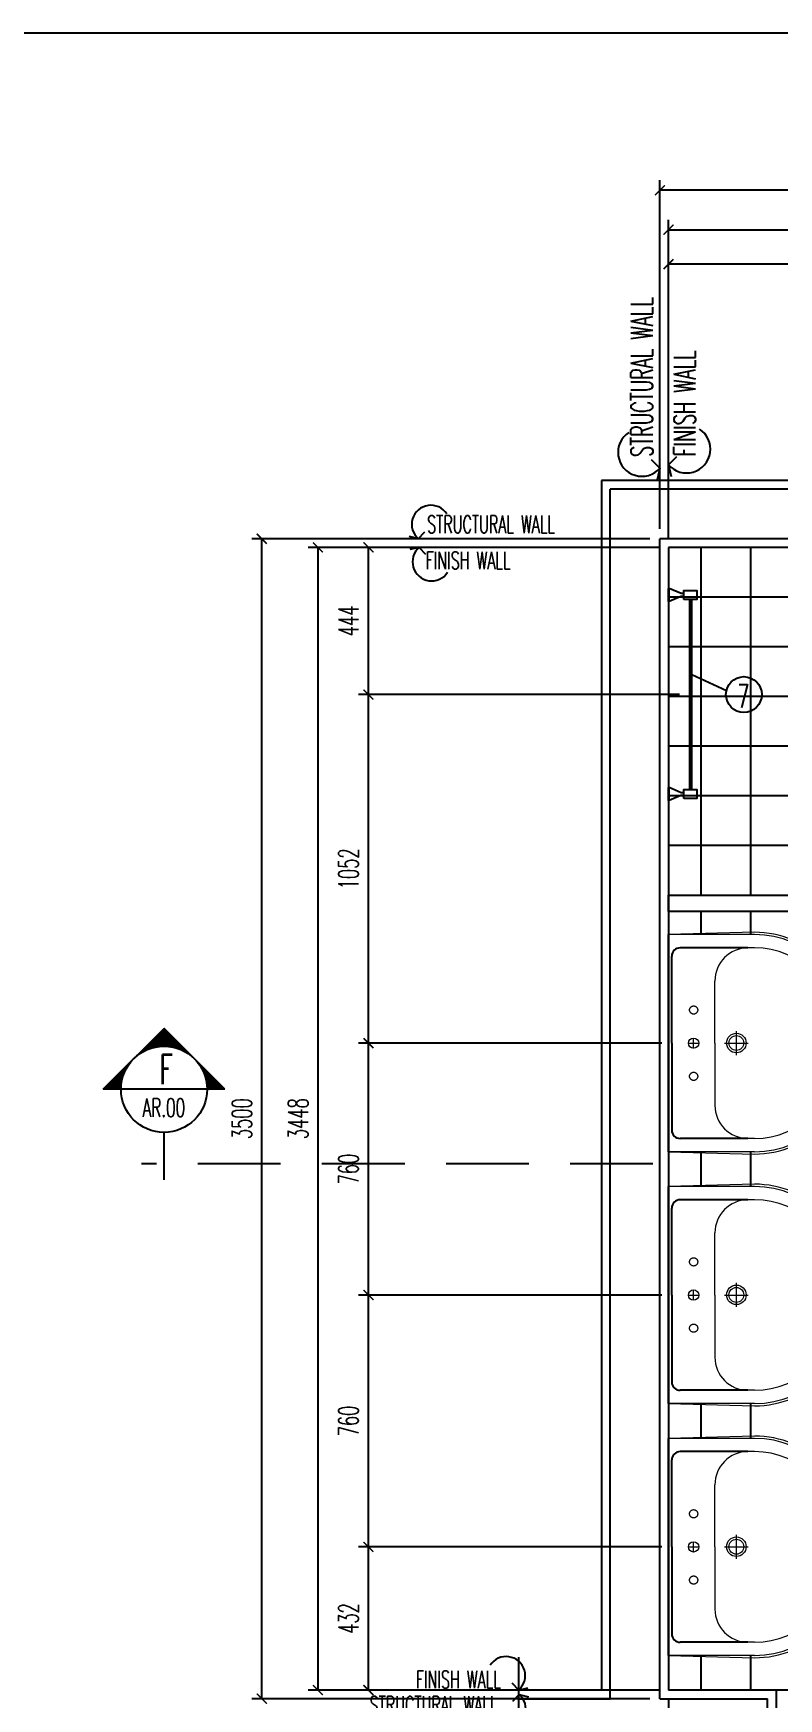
# Model space of a CAD drawing. Extents: x 417609.6 to 417638.5, y 43441 to 43460.9.
# Drawn here: x 417622.47 to 417624.72, y 43455.88 to 43460.9 of the extents above; entities that cross this region are included whole.
import ezdxf
from ezdxf.enums import TextEntityAlignment as Align

# ---------------------------------------------------------------- set-up
doc = ezdxf.new("R2010")
doc.units = 0
doc.header["$MEASUREMENT"] = 0
doc.header["$PDMODE"] = 3
doc.header["$PDSIZE"] = 0.1
doc.linetypes.add('DASHED', pattern=[0.75, 0.5, -0.25])
doc.linetypes.add('HIDDEN', pattern=[0.375, 0.25, -0.125])
doc.layers.get('0').update_dxf_attribs({"linetype": 'CONTINUOUS'})
doc.layers.get('DEFPOINTS').update_dxf_attribs({"linetype": 'CONTINUOUS'})
for name, color, linetype in [('2', 2, 'CONTINUOUS'), ('A-JEERI', 3, 'CONTINUOUS'), ('DIM', 4, 'CONTINUOUS'), ('Dimout', 4, 'CONTINUOUS'), ('ELEV-MARK', 6, 'CONTINUOUS'), ('FIX', 3, 'CONTINUOUS'), ('Hatch', 11, 'CONTINUOUS'), ('PART', 9, 'CONTINUOUS'), ('Plaster', 7, 'CONTINUOUS'), ('Tile', 5, 'CONTINUOUS'), ('TITLE', 6, 'CONTINUOUS'), ('TXT', 2, 'CONTINUOUS'), ('WALL', 6, 'CONTINUOUS'), ('WIN', 5, 'CONTINUOUS')]:
    doc.layers.add(name, color=color, linetype=linetype)
doc.styles.add('ROMANS', font='ROMANS.shx', dxfattribs={"width": 0.6})
doc.dimstyles.new('R50', dxfattribs={"dimscale": 0, "dimtxt": 0.06, "dimasz": 0.03, "dimexe": 0.03, "dimexo": 0.03, "dimgap": 0.03, "dimtad": 1, "dimdec": 0, "dimlfac": 1000, "dimzin": 13, "dimdsep": 46, "dimtxsty": 'ROMANS', "dimblk": 'ARCHTICK', "dimcen": 0.09, "dimclrd": 4, "dimclre": 4, "dimclrt": 2, "dimadec": 0, "dimazin": 0, "dimtfac": 1, "dimtdec": 0, "dimtofl": 0, "dimtmove": 2, "dimatfit": 3, "dimldrblk": 'CLOSEDBLANK', "dimfxl": 0, "dimtolj": 1, "dimtzin": 0, "dimarcsym": 0})

# ---------------------------------------------------------------- blocks, each defined once
blk = doc.blocks.new('LAV-003')
at = {"layer": 'FIX', "linetype": 'ByBlock'}
blk.add_line((-327.5, -25), (327.5, -25), dxfattribs=at)
at = {"layer": 'FIX', "linetype": 'Continuous', "lineweight": 20}
for p, q in [((-327.5, -285), (-327.5, -25)), ((327.5, -285), (327.5, -25)), ((0, -165), (-187.5, -165)), ((0, -165), (187.5, -165)), ((-287.5, -285), (-287.5, -265)), ((287.5, -285), (287.5, -265)), ((0, -535), (-37.5, -535)), ((0, -535), (37.5, -535)), ((0, -575), (-37.5, -575)), ((0, -575), (37.5, -575))]:
    blk.add_line(p, q, dxfattribs=at)
at = {"layer": 'FIX', "linetype": 'ByBlock', "ltscale": 0.3}
for p, q in [((0, -35), (-262.5, -35)), ((0, -35), (262.5, -35)), ((-287.5, -265), (-287.5, -60)), ((287.5, -265), (287.5, -60))]:
    blk.add_line(p, q, dxfattribs=at)
at = {"layer": 'FIX', "lineweight": 20}
for p, q in [((0, -85.4), (0, -116.5)), ((-15.6, -100.9), (15.5, -100.9))]:
    blk.add_line(p, q, dxfattribs=at)
at = {"layer": 'FIX', "linetype": 'DASHED', "lineweight": 20, "ltscale": 0.04}
for p, q in [((0, -193.9), (0, -266.1)), ((-35.7, -230.5), (36.6, -230.5))]:
    blk.add_line(p, q, dxfattribs=at)
at = {"layer": 'FIX', "linetype": 'Continuous', "lineweight": 20}
blk.add_lwpolyline([(294.8, -25), (0, -25), (-327.5, -25), (-334.5, -285, 0.414214), (-37.5, -582), (0, -582), (37.5, -582, 0.414214), (334.5, -285), (327.5, -25), (0, -25)], format="xyb", dxfattribs=at)
at = {"layer": 'FIX', "linetype": 'HIDDEN', "lineweight": 20, "ltscale": 0.05}
for centre in [(-100, -100.9), (100, -100.9)]:
    blk.add_circle(centre, 12.4, dxfattribs=at)
at = {"layer": 'FIX', "lineweight": 20}
for centre, radius in [((0, -100.9), 15.5), ((0.5, -230), 29.5), ((0.5, -230), 22.5)]:
    blk.add_circle(centre, radius, dxfattribs=at)
at = {"layer": 'FIX', "linetype": 'ByBlock', "ltscale": 0.3}
for centre, start, end in [((-262.5, -60), 90, 180), ((262.5, -60), 0, 90)]:
    blk.add_arc(centre, 25, start, end, dxfattribs=at)
at = {"layer": 'FIX', "linetype": 'Continuous', "lineweight": 20}
for centre, radius, start, end in [((-187.5, -265), 100, 90, 180), ((187.5, -265), 100, 0, 90), ((-37.5, -285), 290, 180, 270), ((-37.5, -285), 250, 180, 270), ((37.5, -285), 290, 270, 0), ((37.5, -285), 250, 270, 0)]:
    blk.add_arc(centre, radius, start, end, dxfattribs=at)
blk = doc.blocks.new('A$C31925312')
at = {"layer": 'FIX'}
for p, q in [((0.0224, 0.6066), (0.0159, 0.6066)), ((0.0395, 0.625), (0.0486, 0.625)), ((0.0395, 0.6163), (0.0476, 0.6163)), ((0.0476, 0.6163), (0.0838, 0.6007)), ((0.0486, 0.625), (0.0838, 0.6402)), ((0.0838, 0.6402), (0.0859, 0.6402)), ((0.0838, 0.6402), (0.0838, 0.6007)), ((0.0845, 0.6402), (0.0845, 0.6007)), ((0.085, 0.6402), (0.085, 0.6007)), ((0.0856, 0.6402), (0.0856, 0.6007)), ((0.0838, 0.6007), (0.0859, 0.6007)), ((0.0395, 0.0242), (0.0486, 0.0242)), ((0.0395, 0.0156), (0.0476, 0.0156)), ((0.0476, 0.0156), (0.0838, 0)), ((0.0486, 0.0242), (0.0838, 0.0394)), ((0.0838, 0.0394), (0.0838, 0)), ((0.0838, 0.0394), (0.0859, 0.0394)), ((0.0845, 0.0394), (0.0845, 0)), ((0.085, 0.0394), (0.085, 0)), ((0.0856, 0.0394), (0.0856, 0)), ((0.0838, 0), (0.0859, 0))]:
    blk.add_line(p, q, dxfattribs=at)
for points in [[(0.0395, 0.6333), (0.0395, 0.6065), (0, 0.6065), (0, 0.6333)], [(0.0395, 0.0333), (0.0395, 0.0065), (0, 0.0065), (0, 0.0333)]]:
    blk.add_lwpolyline(points, close=True, dxfattribs=at)
blk.add_lwpolyline([(0.0159, 0.6066), (0.0159, 0.0333), (0.0224, 0.0333), (0.0224, 0.6066)], dxfattribs=at)
blk = doc.blocks.new('_ARCHTICK')
at = {"color": 0, "linetype": 'ByBlock', "const_width": 0.15}
blk.add_lwpolyline([(-0.5, -0.5), (0.5, 0.5)], dxfattribs=at)
blk = doc.blocks.new('*D80')
at = {"layer": 'DEFPOINTS', "color": 0}
for p in [(417624.3896, 43455.9024), (417624.6886, 43455.8764), (417624.3896, 43454.7616)]:
    blk.add_point(p, dxfattribs=at)
at = {"layer": 'Hatch', "color": 4, "lineweight": -2}
for p, q in [((417624.3896, 43455.8724), (417624.3896, 43454.7316)), ((417624.6886, 43455.8464), (417624.6886, 43454.7316)), ((417624.6886, 43454.7616), (417624.3896, 43454.7616))]:
    blk.add_line(p, q, dxfattribs=at)
at = {"layer": 'Hatch', "color": 4, "lineweight": -2, "xscale": 0.03, "yscale": 0.03, "zscale": 0.03, "rotation": 180}
blk.add_blockref('_ARCHTICK', (417624.3896, 43454.7616), dxfattribs=at)
at = {"layer": 'Hatch', "color": 4, "lineweight": -2, "xscale": 0.03, "yscale": 0.03, "zscale": 0.03}
blk.add_blockref('_ARCHTICK', (417624.6886, 43454.7616), dxfattribs=at)
at = {"layer": 'Hatch', "color": 2, "insert": (417624.5391, 43454.8216), "char_height": 0.06, "attachment_point": 5, "style": 'ROMANS'}
blk.add_mtext('\\A1;299', dxfattribs=at)
blk = doc.blocks.new('_ClosedBlank')
at = {"color": 0, "linetype": 'ByBlock', "lineweight": -2}
for p, q in [((-1, 0.17), (0, 0)), ((-1, 0.17), (-1, -0.17)), ((0, 0), (-1, -0.17))]:
    blk.add_line(p, q, dxfattribs=at)
blk = doc.blocks.new('*D81')
at = {"layer": 'DEFPOINTS', "color": 0}
for p in [(417624.3896, 43455.9024), (417627.1876, 43455.9024), (417627.1876, 43454.634)]:
    blk.add_point(p, dxfattribs=at)
at = {"layer": 'Hatch', "color": 4, "lineweight": -2}
for p, q in [((417624.3896, 43455.8724), (417624.3896, 43454.604)), ((417627.1876, 43455.8724), (417627.1876, 43454.604)), ((417624.3896, 43454.634), (417627.1876, 43454.634))]:
    blk.add_line(p, q, dxfattribs=at)
at = {"layer": 'Hatch', "color": 4, "lineweight": -2, "xscale": 0.03, "yscale": 0.03, "zscale": 0.03, "rotation": 180}
blk.add_blockref('_ARCHTICK', (417624.3896, 43454.634), dxfattribs=at)
at = {"layer": 'Hatch', "color": 4, "lineweight": -2, "xscale": 0.03, "yscale": 0.03, "zscale": 0.03}
blk.add_blockref('_ARCHTICK', (417627.1876, 43454.634), dxfattribs=at)
at = {"layer": 'Hatch', "color": 2, "insert": (417625.7886, 43454.694), "char_height": 0.06, "attachment_point": 5, "style": 'ROMANS'}
blk.add_mtext('\\A1;2798', dxfattribs=at)
blk = doc.blocks.new('*D82')
at = {"layer": 'DEFPOINTS', "color": 0}
for p in [(417627.2176, 43455.9024), (417624.3636, 43455.8764), (417624.3636, 43454.5158)]:
    blk.add_point(p, dxfattribs=at)
at = {"layer": 'Hatch', "color": 4, "lineweight": -2}
for p, q in [((417624.3636, 43455.8464), (417624.3636, 43454.4858)), ((417627.2176, 43455.8724), (417627.2176, 43454.4858)), ((417627.2176, 43454.5158), (417624.3636, 43454.5158))]:
    blk.add_line(p, q, dxfattribs=at)
at = {"layer": 'Hatch', "color": 4, "lineweight": -2, "xscale": 0.03, "yscale": 0.03, "zscale": 0.03, "rotation": 180}
blk.add_blockref('_ARCHTICK', (417624.3636, 43454.5158), dxfattribs=at)
at = {"layer": 'Hatch', "color": 4, "lineweight": -2, "xscale": 0.03, "yscale": 0.03, "zscale": 0.03}
blk.add_blockref('_ARCHTICK', (417627.2176, 43454.5158), dxfattribs=at)
at = {"layer": 'Hatch', "color": 2, "insert": (417625.7906, 43454.5758), "char_height": 0.06, "attachment_point": 5, "style": 'ROMANS'}
blk.add_mtext('\\A1;2854', dxfattribs=at)
blk = doc.blocks.new('*D83')
at = {"layer": 'DEFPOINTS', "color": 0}
for p in [(417623.4834, 43456.3344), (417624.3996, 43456.3344), (417624.3935, 43455.9024)]:
    blk.add_point(p, dxfattribs=at)
at = {"layer": 'Hatch', "color": 4, "lineweight": -2}
for p, q in [((417624.3696, 43456.3344), (417623.4534, 43456.3344)), ((417623.4834, 43455.9024), (417623.4834, 43456.3344)), ((417624.3635, 43455.9024), (417623.4534, 43455.9024))]:
    blk.add_line(p, q, dxfattribs=at)
at = {"layer": 'Hatch', "color": 4, "lineweight": -2, "xscale": 0.03, "yscale": 0.03, "zscale": 0.03}
for p, rotation in [((417623.4834, 43456.3344), 90), ((417623.4834, 43455.9024), 270)]:
    blk.add_blockref('_ARCHTICK', p, dxfattribs=dict(at, rotation=rotation))
at = {"layer": 'Hatch', "color": 2, "insert": (417623.4234, 43456.1184), "char_height": 0.06, "attachment_point": 5, "rotation": 90, "style": 'ROMANS'}
blk.add_mtext('\\A1;432', dxfattribs=at)
blk = doc.blocks.new('*D84')
at = {"layer": 'DEFPOINTS', "color": 0}
for p in [(417623.4834, 43457.0944), (417624.3996, 43457.0944), (417624.3996, 43456.3344)]:
    blk.add_point(p, dxfattribs=at)
at = {"layer": 'Hatch', "color": 4, "lineweight": -2}
for p, q in [((417624.3696, 43457.0944), (417623.4534, 43457.0944)), ((417623.4834, 43456.3344), (417623.4834, 43457.0944)), ((417624.3696, 43456.3344), (417623.4534, 43456.3344))]:
    blk.add_line(p, q, dxfattribs=at)
at = {"layer": 'Hatch', "color": 4, "lineweight": -2, "xscale": 0.03, "yscale": 0.03, "zscale": 0.03}
for p, rotation in [((417623.4834, 43457.0944), 90), ((417623.4834, 43456.3344), 270)]:
    blk.add_blockref('_ARCHTICK', p, dxfattribs=dict(at, rotation=rotation))
at = {"layer": 'Hatch', "color": 2, "insert": (417623.4234, 43456.7144), "char_height": 0.06, "attachment_point": 5, "rotation": 90, "style": 'ROMANS'}
blk.add_mtext('\\A1;760', dxfattribs=at)
blk = doc.blocks.new('*D85')
at = {"layer": 'DEFPOINTS', "color": 0}
for p in [(417623.4834, 43457.8544), (417624.3996, 43457.8544), (417624.3996, 43457.0944)]:
    blk.add_point(p, dxfattribs=at)
at = {"layer": 'Hatch', "color": 4, "lineweight": -2}
for p, q in [((417624.3696, 43457.8544), (417623.4534, 43457.8544)), ((417623.4834, 43457.0944), (417623.4834, 43457.8544)), ((417624.3696, 43457.0944), (417623.4534, 43457.0944))]:
    blk.add_line(p, q, dxfattribs=at)
at = {"layer": 'Hatch', "color": 4, "lineweight": -2, "xscale": 0.03, "yscale": 0.03, "zscale": 0.03}
for p, rotation in [((417623.4834, 43457.8544), 90), ((417623.4834, 43457.0944), 270)]:
    blk.add_blockref('_ARCHTICK', p, dxfattribs=dict(at, rotation=rotation))
at = {"layer": 'Hatch', "color": 2, "insert": (417623.4234, 43457.4744), "char_height": 0.06, "attachment_point": 5, "rotation": 90, "style": 'ROMANS'}
blk.add_mtext('\\A1;760', dxfattribs=at)
blk = doc.blocks.new('*D86')
at = {"layer": 'DEFPOINTS', "color": 0}
for p in [(417623.4834, 43458.9064), (417624.4531, 43458.9064), (417624.3996, 43457.8544)]:
    blk.add_point(p, dxfattribs=at)
at = {"layer": 'Hatch', "color": 4, "lineweight": -2}
for p, q in [((417624.4231, 43458.9064), (417623.4534, 43458.9064)), ((417623.4834, 43457.8544), (417623.4834, 43458.9064)), ((417624.3696, 43457.8544), (417623.4534, 43457.8544))]:
    blk.add_line(p, q, dxfattribs=at)
at = {"layer": 'Hatch', "color": 4, "lineweight": -2, "xscale": 0.03, "yscale": 0.03, "zscale": 0.03}
for p, rotation in [((417623.4834, 43458.9064), 90), ((417623.4834, 43457.8544), 270)]:
    blk.add_blockref('_ARCHTICK', p, dxfattribs=dict(at, rotation=rotation))
at = {"layer": 'Hatch', "color": 2, "insert": (417623.4234, 43458.3804), "char_height": 0.06, "attachment_point": 5, "rotation": 90, "style": 'ROMANS'}
blk.add_mtext('\\A1;1052', dxfattribs=at)
blk = doc.blocks.new('*D87')
at = {"layer": 'DEFPOINTS', "color": 0}
for p in [(417623.4834, 43459.3504), (417624.3896, 43459.3504), (417624.4531, 43458.9064)]:
    blk.add_point(p, dxfattribs=at)
at = {"layer": 'Hatch', "color": 4, "lineweight": -2}
for p, q in [((417624.3596, 43459.3504), (417623.4534, 43459.3504)), ((417623.4834, 43458.9064), (417623.4834, 43459.3504)), ((417624.4231, 43458.9064), (417623.4534, 43458.9064))]:
    blk.add_line(p, q, dxfattribs=at)
at = {"layer": 'Hatch', "color": 4, "lineweight": -2, "xscale": 0.03, "yscale": 0.03, "zscale": 0.03}
for p, rotation in [((417623.4834, 43459.3504), 90), ((417623.4834, 43458.9064), 270)]:
    blk.add_blockref('_ARCHTICK', p, dxfattribs=dict(at, rotation=rotation))
at = {"layer": 'Hatch', "color": 2, "insert": (417623.4234, 43459.1284), "char_height": 0.06, "attachment_point": 5, "rotation": 90, "style": 'ROMANS'}
blk.add_mtext('\\A1;444', dxfattribs=at)
blk = doc.blocks.new('*D88')
at = {"layer": 'DEFPOINTS', "color": 0}
for p in [(417624.3896, 43459.3504), (417623.3308, 43455.9024), (417624.3896, 43455.9024)]:
    blk.add_point(p, dxfattribs=at)
at = {"layer": 'Hatch', "color": 4, "lineweight": -2}
for p, q in [((417624.3596, 43459.3504), (417623.3008, 43459.3504)), ((417623.3308, 43459.3504), (417623.3308, 43455.9024)), ((417624.3596, 43455.9024), (417623.3008, 43455.9024))]:
    blk.add_line(p, q, dxfattribs=at)
at = {"layer": 'Hatch', "color": 4, "lineweight": -2, "xscale": 0.03, "yscale": 0.03, "zscale": 0.03}
for p, rotation in [((417623.3308, 43459.3504), 90), ((417623.3308, 43455.9024), 270)]:
    blk.add_blockref('_ARCHTICK', p, dxfattribs=dict(at, rotation=rotation))
at = {"layer": 'Hatch', "color": 2, "insert": (417623.2708, 43457.6264), "char_height": 0.06, "attachment_point": 5, "rotation": 90, "style": 'ROMANS'}
blk.add_mtext('\\A1;3448', dxfattribs=at)
blk = doc.blocks.new('*D89')
at = {"layer": 'DEFPOINTS', "color": 0}
for p in [(417623.1613, 43459.3764), (417624.3636, 43459.3764), (417624.3636, 43455.8764)]:
    blk.add_point(p, dxfattribs=at)
at = {"layer": 'Hatch', "color": 4, "lineweight": -2}
for p, q in [((417624.3336, 43459.3764), (417623.1313, 43459.3764)), ((417623.1613, 43455.8764), (417623.1613, 43459.3764)), ((417624.3336, 43455.8764), (417623.1313, 43455.8764))]:
    blk.add_line(p, q, dxfattribs=at)
at = {"layer": 'Hatch', "color": 4, "lineweight": -2, "xscale": 0.03, "yscale": 0.03, "zscale": 0.03}
for p, rotation in [((417623.1613, 43459.3764), 90), ((417623.1613, 43455.8764), 270)]:
    blk.add_blockref('_ARCHTICK', p, dxfattribs=dict(at, rotation=rotation))
at = {"layer": 'Hatch', "color": 2, "insert": (417623.1013, 43457.6264), "char_height": 0.06, "attachment_point": 5, "rotation": 90, "style": 'ROMANS'}
blk.add_mtext('\\A1;3500', dxfattribs=at)
blk = doc.blocks.new('*D92')
at = {"layer": 'DEFPOINTS', "color": 0}
for p in [(417624.3896, 43460.205), (417626.1636, 43459.5264), (417624.3896, 43459.3504)]:
    blk.add_point(p, dxfattribs=at)
at = {"layer": 'Hatch', "color": 4, "lineweight": -2}
for p, q in [((417624.3896, 43459.3804), (417624.3896, 43460.235)), ((417626.1636, 43459.5564), (417626.1636, 43460.235)), ((417626.1636, 43460.205), (417624.3896, 43460.205))]:
    blk.add_line(p, q, dxfattribs=at)
at = {"layer": 'Hatch', "color": 4, "lineweight": -2, "xscale": 0.03, "yscale": 0.03, "zscale": 0.03, "rotation": 180}
blk.add_blockref('_ARCHTICK', (417624.3896, 43460.205), dxfattribs=at)
at = {"layer": 'Hatch', "color": 4, "lineweight": -2, "xscale": 0.03, "yscale": 0.03, "zscale": 0.03}
blk.add_blockref('_ARCHTICK', (417626.1636, 43460.205), dxfattribs=at)
at = {"layer": 'Hatch', "color": 2, "insert": (417625.2766, 43460.265), "char_height": 0.06, "attachment_point": 5, "style": 'ROMANS'}
blk.add_mtext('\\A1;1774', dxfattribs=at)
blk = doc.blocks.new('*D93')
at = {"layer": 'DEFPOINTS', "color": 0}
for p in [(417627.1876, 43460.3091), (417624.3896, 43459.3504), (417627.1876, 43459.3504)]:
    blk.add_point(p, dxfattribs=at)
at = {"layer": 'Hatch', "color": 4, "lineweight": -2}
for p, q in [((417624.3896, 43459.3804), (417624.3896, 43460.3391)), ((417624.3896, 43460.3091), (417627.1876, 43460.3091)), ((417627.1876, 43459.3804), (417627.1876, 43460.3391))]:
    blk.add_line(p, q, dxfattribs=at)
at = {"layer": 'Hatch', "color": 4, "lineweight": -2, "xscale": 0.03, "yscale": 0.03, "zscale": 0.03, "rotation": 180}
blk.add_blockref('_ARCHTICK', (417624.3896, 43460.3091), dxfattribs=at)
at = {"layer": 'Hatch', "color": 4, "lineweight": -2, "xscale": 0.03, "yscale": 0.03, "zscale": 0.03}
blk.add_blockref('_ARCHTICK', (417627.1876, 43460.3091), dxfattribs=at)
at = {"layer": 'Hatch', "color": 2, "insert": (417625.7886, 43460.3691), "char_height": 0.06, "attachment_point": 5, "style": 'ROMANS'}
blk.add_mtext('\\A1;2798', dxfattribs=at)
blk = doc.blocks.new('*D94')
at = {"layer": 'DEFPOINTS', "color": 0}
for p in [(417624.3636, 43460.4281), (417624.3636, 43459.3764), (417627.2136, 43459.3764)]:
    blk.add_point(p, dxfattribs=at)
at = {"layer": 'Hatch', "color": 4, "lineweight": -2}
for p, q in [((417624.3636, 43459.4064), (417624.3636, 43460.4581)), ((417627.2136, 43460.4281), (417624.3636, 43460.4281)), ((417627.2136, 43459.4064), (417627.2136, 43460.4581))]:
    blk.add_line(p, q, dxfattribs=at)
at = {"layer": 'Hatch', "color": 4, "lineweight": -2, "xscale": 0.03, "yscale": 0.03, "zscale": 0.03, "rotation": 180}
blk.add_blockref('_ARCHTICK', (417624.3636, 43460.4281), dxfattribs=at)
at = {"layer": 'Hatch', "color": 4, "lineweight": -2, "xscale": 0.03, "yscale": 0.03, "zscale": 0.03}
blk.add_blockref('_ARCHTICK', (417627.2136, 43460.4281), dxfattribs=at)
at = {"layer": 'Hatch', "color": 2, "insert": (417625.7886, 43460.4881), "char_height": 0.06, "attachment_point": 5, "style": 'ROMANS'}
blk.add_mtext('\\A1;2850', dxfattribs=at)
blk = doc.blocks.new('*X22')
at = {"color": 0}
for p, q in [((14608, 7877), (14819, 8088)), ((14625, 7890), (14821, 8086)), ((14637, 7899), (14823, 8084)), ((14647, 7905), (14825, 8082)), ((14656, 7910), (14826, 8081)), ((14664, 7915), (14828, 8079)), ((14671, 7919), (14830, 8077)), ((14678, 7922), (14832, 8075)), ((14685, 7925), (14833, 8073)), ((14691, 7928), (14835, 8072)), ((14697, 7930), (14837, 8070)), ((14703, 7933), (14839, 8068)), ((14709, 7935), (14841, 8066)), ((14714, 7937), (14842, 8065)), ((14719, 7938), (14844, 8063)), ((14725, 7940), (14846, 8061)), ((14730, 7941), (14848, 8059)), ((14734, 7943), (14849, 8058)), ((14739, 7944), (14851, 8056)), ((14744, 7945), (14853, 8054)), ((14749, 7946), (14855, 8052)), ((14753, 7947), (14856, 8051)), ((14757, 7948), (14858, 8049)), ((14762, 7949), (14860, 8047)), ((14766, 7950), (14862, 8045)), ((14770, 7950), (14863, 8043)), ((14774, 7951), (14865, 8042)), ((14778, 7951), (14867, 8040)), ((14782, 7952), (14869, 8038)), ((14786, 7952), (14871, 8036)), ((14790, 7953), (14872, 8035)), ((14794, 7953), (14874, 8033)), ((14798, 7953), (14876, 8031)), ((14802, 7953), (14878, 8029)), ((14805, 7954), (14879, 8028)), ((14809, 7954), (14881, 8026)), ((14813, 7954), (14883, 8024)), ((14816, 7954), (14885, 8022)), ((14820, 7954), (14886, 8020)), ((14823, 7954), (14888, 8019)), ((14827, 7954), (14890, 8017)), ((14830, 7954), (14892, 8015)), ((14834, 7953), (14894, 8013)), ((14837, 7953), (14895, 8012)), ((14840, 7953), (14897, 8010)), ((14844, 7953), (14899, 8008)), ((14847, 7953), (14901, 8006)), ((14850, 7952), (14902, 8005)), ((14853, 7952), (14904, 8003)), ((14856, 7952), (14906, 8001)), ((14860, 7951), (14908, 7999)), ((14863, 7951), (14909, 7997)), ((14866, 7950), (14911, 7996)), ((14869, 7950), (14913, 7994)), ((14872, 7949), (14915, 7992)), ((14875, 7949), (14917, 7990)), ((14878, 7948), (14918, 7989)), ((14881, 7948), (14920, 7987)), ((14884, 7947), (14922, 7985)), ((14887, 7947), (14924, 7983)), ((14890, 7946), (14925, 7982)), ((14893, 7945), (14927, 7980)), ((14895, 7945), (14929, 7978)), ((14898, 7944), (14931, 7976)), ((14901, 7943), (14932, 7974)), ((14904, 7942), (14934, 7973)), ((14907, 7942), (14936, 7971)), ((14909, 7941), (14938, 7969)), ((14912, 7940), (14939, 7967)), ((14915, 7939), (14941, 7966)), ((14917, 7938), (14943, 7964)), ((14920, 7937), (14945, 7962)), ((14923, 7937), (14947, 7960)), ((14925, 7936), (14948, 7959)), ((14928, 7935), (14950, 7957)), ((14931, 7934), (14952, 7955)), ((14933, 7933), (14954, 7953)), ((14936, 7932), (14955, 7952)), ((14938, 7931), (14957, 7950)), ((14941, 7930), (14959, 7948)), ((14943, 7929), (14961, 7946)), ((14946, 7928), (14962, 7944)), ((14948, 7927), (14964, 7943)), ((14951, 7926), (14966, 7941)), ((14953, 7925), (14968, 7939)), ((14956, 7923), (14970, 7937)), ((14958, 7922), (14971, 7936)), ((14960, 7921), (14973, 7934)), ((14963, 7920), (14975, 7932)), ((14965, 7919), (14977, 7930)), ((14967, 7918), (14978, 7929)), ((14970, 7916), (14980, 7927)), ((14972, 7915), (14982, 7925)), ((14974, 7914), (14984, 7923)), ((14977, 7913), (14985, 7921)), ((14979, 7911), (14987, 7920)), ((14981, 7910), (14989, 7918)), ((14983, 7909), (14991, 7916)), ((14360, 7629), (14571, 7839)), ((14364, 7629), (14557, 7822)), ((14368, 7629), (14549, 7810)), ((14371, 7629), (14542, 7800)), ((14375, 7629), (14537, 7791)), ((14986, 7908), (14993, 7914)), ((14988, 7906), (14994, 7913)), ((14990, 7905), (14996, 7911)), ((14992, 7903), (14998, 7909)), ((14994, 7902), (15000, 7907)), ((14997, 7901), (15001, 7906)), ((14999, 7899), (15003, 7904)), ((15001, 7898), (15005, 7902)), ((15003, 7896), (15007, 7900)), ((15005, 7895), (15008, 7898)), ((15007, 7894), (15010, 7897)), ((15009, 7892), (15012, 7895)), ((15011, 7891), (15014, 7893)), ((15013, 7889), (15016, 7891)), ((15015, 7888), (15017, 7890)), ((15017, 7886), (15019, 7888)), ((15019, 7884), (15021, 7886)), ((15021, 7883), (15023, 7884)), ((15023, 7881), (15024, 7883)), ((15025, 7880), (15026, 7881)), ((15027, 7878), (15028, 7879)), ((15029, 7877), (15030, 7877)), ((15031, 7875), (15031, 7875)), ((15033, 7873), (15033, 7874)), ((15035, 7872), (15035, 7872)), ((15036, 7870), (15037, 7870)), ((15038, 7868), (15038, 7868)), ((15040, 7867), (15040, 7867)), ((15042, 7865), (15042, 7865)), ((15044, 7863), (15044, 7863)), ((15046, 7861), (15046, 7861)), ((15047, 7860), (15047, 7860)), ((15051, 7856), (15051, 7856)), ((15053, 7854), (15053, 7854)), ((15054, 7852), (15054, 7853)), ((15056, 7851), (15056, 7851)), ((15058, 7849), (15058, 7849)), ((15059, 7847), (15060, 7847)), ((15061, 7845), (15061, 7845)), ((15063, 7843), (15063, 7844)), ((15064, 7841), (15065, 7842)), ((15066, 7839), (15067, 7840)), ((15068, 7837), (15069, 7838)), ((15069, 7836), (15070, 7837)), ((15071, 7834), (15072, 7835)), ((15072, 7832), (15074, 7833)), ((15074, 7830), (15076, 7831)), ((15076, 7828), (15077, 7830)), ((15077, 7826), (15079, 7828)), ((15079, 7824), (15081, 7826)), ((15080, 7822), (15083, 7824)), ((15082, 7820), (15084, 7822)), ((15083, 7818), (15086, 7821)), ((15085, 7815), (15088, 7819)), ((15086, 7813), (15090, 7817)), ((15087, 7811), (15092, 7815)), ((15089, 7809), (15093, 7814)), ((15090, 7807), (15095, 7812)), ((15092, 7805), (15097, 7810)), ((15093, 7803), (15099, 7808)), ((15094, 7801), (15100, 7807)), ((15096, 7798), (15102, 7805)), ((15097, 7796), (15104, 7803)), ((15098, 7794), (15106, 7801)), ((15100, 7792), (15107, 7799)), ((15101, 7790), (15109, 7798)), ((15102, 7787), (15111, 7796)), ((15104, 7785), (15113, 7794)), ((15105, 7783), (15115, 7792)), ((15106, 7780), (15116, 7791)), ((14378, 7629), (14533, 7783)), ((14382, 7629), (14529, 7776)), ((14385, 7629), (14525, 7769)), ((14389, 7629), (14522, 7762)), ((14392, 7629), (14519, 7756)), ((14396, 7629), (14517, 7750)), ((14399, 7629), (14515, 7744)), ((14403, 7629), (14513, 7739)), ((14406, 7629), (14511, 7733)), ((14410, 7629), (14509, 7728)), ((14413, 7629), (14507, 7723)), ((14417, 7629), (14506, 7718)), ((14421, 7629), (14505, 7713)), ((14424, 7629), (14503, 7708)), ((14428, 7629), (14502, 7703)), ((14431, 7629), (14501, 7699)), ((14435, 7629), (14500, 7694)), ((14438, 7629), (14499, 7690)), ((14442, 7629), (14499, 7686)), ((14445, 7629), (14498, 7681)), ((14449, 7629), (14497, 7677)), ((14452, 7629), (14497, 7673)), ((14456, 7629), (14496, 7669)), ((14459, 7629), (14496, 7665)), ((15107, 7778), (15118, 7789)), ((15108, 7776), (15120, 7787)), ((15110, 7773), (15122, 7785)), ((15111, 7771), (15123, 7784)), ((15112, 7769), (15125, 7782)), ((15113, 7766), (15127, 7780)), ((15114, 7764), (15129, 7778)), ((15115, 7761), (15130, 7777)), ((15116, 7759), (15132, 7775)), ((15117, 7756), (15134, 7773)), ((15118, 7754), (15136, 7771)), ((15119, 7751), (15137, 7769)), ((15121, 7749), (15139, 7768)), ((15122, 7746), (15141, 7766)), ((15122, 7744), (15143, 7764)), ((15123, 7741), (15145, 7762)), ((15124, 7739), (15146, 7761)), ((15125, 7736), (15148, 7759)), ((15126, 7733), (15150, 7757)), ((15127, 7731), (15152, 7755)), ((15128, 7728), (15153, 7754)), ((15129, 7725), (15155, 7752)), ((15130, 7723), (15157, 7750)), ((15130, 7720), (15159, 7748)), ((15131, 7717), (15160, 7746)), ((15132, 7714), (15162, 7745)), ((15133, 7712), (15164, 7743)), ((15133, 7709), (15166, 7741)), ((15134, 7706), (15168, 7739)), ((15135, 7703), (15169, 7738)), ((15136, 7700), (15171, 7736)), ((15136, 7697), (15173, 7734)), ((15137, 7695), (15175, 7732)), ((15137, 7692), (15176, 7731)), ((15138, 7689), (15178, 7729)), ((15139, 7686), (15180, 7727)), ((15139, 7683), (15182, 7725)), ((15140, 7680), (15183, 7723)), ((15140, 7676), (15185, 7722)), ((15140, 7673), (15187, 7720)), ((15141, 7670), (15189, 7718)), ((15141, 7667), (15191, 7716)), ((15142, 7664), (15192, 7715)), ((15142, 7661), (15194, 7713)), ((15142, 7658), (15196, 7711)), ((15143, 7654), (15198, 7709)), ((15143, 7651), (15199, 7708)), ((15143, 7648), (15201, 7706)), ((15143, 7644), (15203, 7704)), ((15143, 7641), (15205, 7702)), ((15143, 7637), (15206, 7700)), ((15143, 7634), (15208, 7699)), ((15144, 7631), (15210, 7697)), ((15145, 7629), (15212, 7695)), ((15149, 7629), (15214, 7693)), ((15152, 7629), (15215, 7692)), ((15156, 7629), (15217, 7690)), ((15159, 7629), (15219, 7688)), ((15163, 7629), (15221, 7686)), ((15167, 7629), (15222, 7685)), ((15170, 7629), (15224, 7683)), ((15174, 7629), (15226, 7681)), ((15177, 7629), (15228, 7679)), ((15181, 7629), (15229, 7678)), ((15184, 7629), (15231, 7676)), ((15188, 7629), (15233, 7674)), ((15191, 7629), (15235, 7672)), ((15195, 7629), (15236, 7670)), ((15198, 7629), (15238, 7669)), ((15202, 7629), (15240, 7667)), ((15205, 7629), (15242, 7665)), ((14463, 7629), (14495, 7661)), ((14466, 7629), (14495, 7657)), ((14470, 7629), (14494, 7653)), ((14474, 7629), (14494, 7649)), ((14477, 7629), (14494, 7646)), ((14481, 7629), (14494, 7642)), ((14484, 7629), (14494, 7638)), ((14488, 7629), (14494, 7635)), ((14491, 7629), (14494, 7631)), ((15209, 7629), (15244, 7663)), ((15212, 7629), (15245, 7662)), ((15216, 7629), (15247, 7660)), ((15220, 7629), (15249, 7658)), ((15223, 7629), (15251, 7656)), ((15227, 7629), (15252, 7655)), ((15230, 7629), (15254, 7653)), ((15234, 7629), (15256, 7651)), ((15237, 7629), (15258, 7649)), ((15241, 7629), (15259, 7647)), ((15244, 7629), (15261, 7646)), ((15248, 7629), (15263, 7644)), ((15251, 7629), (15265, 7642)), ((15255, 7629), (15267, 7640)), ((15258, 7629), (15268, 7639)), ((15262, 7629), (15270, 7637)), ((15266, 7629), (15272, 7635)), ((15269, 7629), (15274, 7633)), ((15273, 7629), (15275, 7632)), ((15276, 7629), (15277, 7630))]:
    blk.add_line(p, q, dxfattribs=at)
blk = doc.blocks.new('STRUC.W')
at = {"layer": 'DIM'}
blk.add_arc((0.0435, 0.0496), 0.066, 33.1771, 228.7793, dxfattribs=at)
at = {"layer": 'WALL'}
for q in [(-0.0318, 0.0075), (0.0228, 0.0234)]:
    blk.add_line((0, 0), q, dxfattribs=at)
at = {"layer": 'TXT', "style": 'ROMANS', "width": 0.6}
blk.add_text('STRUCTURAL WALL', height=0.06, dxfattribs=at).set_placement((0.0308, 0.0198))
blk = doc.blocks.new('FINISH.W')
at = {"layer": 'DIM'}
blk.add_arc((0.0435, -0.0496), 0.066, 131.2207, 326.8229, dxfattribs=at)
at = {"layer": 'WALL'}
for q in [(-0.0318, -0.0075), (0.0228, -0.0234)]:
    blk.add_line((0, 0), q, dxfattribs=at)
at = {"layer": 'TXT', "style": 'ROMANS', "width": 0.6}
blk.add_text('FINISH WALL', height=0.06, dxfattribs=at).set_placement((0.0232, -0.0748))
blk = doc.blocks.new('FINISH.WALL')
at = {"layer": 'DIM'}
blk.add_arc((-0.0435, 0.0496), 0.066, 311.22072, 146.8229, dxfattribs=at)
at = {"layer": 'WALL'}
for q in [(-0.0228, 0.0234), (0.0318, 0.0075)]:
    blk.add_line((0, 0), q, dxfattribs=at)
at = {"layer": 'TXT', "style": 'ROMANS', "width": 0.6}
blk.add_text('FINISH WALL', height=0.06, dxfattribs=at).set_placement((-0.3548, 0.0066))
blk = doc.blocks.new('STTRUC.WALL')
at = {"layer": 'DIM'}
blk.add_arc((-0.0435, -0.0496), 0.066, 213.1771, 48.77928, dxfattribs=at)
at = {"layer": 'WALL'}
for q in [(-0.0228, -0.0234), (0.0318, -0.0075)]:
    blk.add_line((0, 0), q, dxfattribs=at)
at = {"layer": 'TXT', "style": 'ROMANS', "width": 0.6}
blk.add_text('STRUCTURAL WALL', height=0.06, dxfattribs=at).set_placement((-0.516, -0.066))

msp = doc.modelspace()

# ---------------------------------------------------------------- linework, layer by layer
at = {"layer": '2'}
msp.add_line((417624.5645, 43458.9179), (417624.4597, 43458.966), dxfattribs=at)
msp.add_lwpolyline([(417623.9374, 43455.3464), (417623.9374, 43455.6099), (417623.8934, 43455.6259), (417623.9894, 43455.658), (417623.9374, 43455.678), (417623.9374, 43456.0014)], dxfattribs=at)
at = {"layer": 'ELEV-MARK', "color": 6}
for p, q in [((417622.6821, 43457.7153), (417622.866, 43457.8991)), ((417623.0498, 43457.7153), (417622.866, 43457.8991)), ((417622.736, 43457.7153), (417622.6821, 43457.7153)), ((417622.996, 43457.7153), (417622.736, 43457.7153)), ((417623.0498, 43457.7153), (417622.996, 43457.7153))]:
    msp.add_line(p, q, dxfattribs=at)
at = {"layer": 'ELEV-MARK', "color": 6, "linetype": 'HIDDEN'}
for p, q in [((417622.866, 43457.4419), (417622.866, 43457.5853)), ((417624.3428, 43457.4907), (417622.7975, 43457.4907))]:
    msp.add_line(p, q, dxfattribs=at)
at = {"layer": 'ELEV-MARK', "color": 6}
msp.add_circle((417622.866, 43457.7153), 0.13, dxfattribs=at)
at = {"layer": 'FIX', "color": 2}
msp.add_circle((417624.6172, 43458.9064), 0.054, dxfattribs=at)
at = {"layer": 'PART'}
msp.add_lwpolyline([(417624.3896, 43458.3014), (417624.9136, 43458.3014), (417624.9136, 43458.2514), (417624.3896, 43458.2514)], close=True, dxfattribs=at)
at = {"layer": 'Plaster'}
for p, q in [((417626.1896, 43459.5524), (417624.1876, 43459.5524)), ((417624.1876, 43459.5524), (417624.1876, 43455.9024)), ((417624.3896, 43459.3504), (417624.3896, 43455.9024)), ((417626.1896, 43459.3504), (417624.3896, 43459.3504)), ((417623.7314, 43455.9024), (417623.569, 43455.9024)), ((417624.1876, 43455.9024), (417623.9374, 43455.9024)), ((417624.7146, 43455.9024), (417624.3896, 43455.9024)), ((417624.7146, 43455.9024), (417624.7146, 43455.5504))]:
    msp.add_line(p, q, dxfattribs=at)
at = {"layer": 'Tile'}
for p, q in [((417624.4876, 43459.3504), (417624.4876, 43458.3014)), ((417624.6376, 43459.3504), (417624.6376, 43458.3014)), ((417626.9669, 43459.2004), (417624.3896, 43459.2004)), ((417626.9669, 43459.0504), (417624.3896, 43459.0504)), ((417626.9669, 43458.9004), (417624.3896, 43458.9004)), ((417626.9669, 43458.7504), (417624.3896, 43458.7504)), ((417626.9669, 43458.6004), (417624.3896, 43458.6004)), ((417627.1876, 43458.4504), (417624.3896, 43458.4504)), ((417624.4876, 43458.2514), (417624.4876, 43458.1819)), ((417624.6376, 43458.2514), (417624.6376, 43458.1819)), ((417624.4876, 43457.5269), (417624.4876, 43457.4219)), ((417624.6376, 43457.5269), (417624.6376, 43457.4219)), ((417624.4876, 43456.7669), (417624.4876, 43456.6619)), ((417624.6376, 43456.7669), (417624.6376, 43456.6619)), ((417624.4876, 43456.0069), (417624.4876, 43455.9024)), ((417624.6376, 43456.0069), (417624.6376, 43455.9024)), ((417624.3636, 43455.8764), (417624.6886, 43455.8764)), ((417624.3636, 43455.8764), (417624.6886, 43455.8764))]:
    msp.add_line(p, q, dxfattribs=at)
at = {"layer": 'TITLE'}
msp.add_line((417637.9386, 43460.9016), (417609.6136, 43460.9016), dxfattribs=at)
at = {"layer": 'WALL'}
for p, q in [((417624.2136, 43455.8764), (417624.2136, 43459.5264)), ((417626.1636, 43459.5264), (417624.2136, 43459.5264)), ((417624.3636, 43455.8764), (417624.3636, 43459.3764)), ((417626.1636, 43459.3764), (417624.3636, 43459.3764)), ((417624.3636, 43459.2264), (417624.3636, 43459.3764)), ((417623.9374, 43455.8764), (417624.2136, 43455.8764)), ((417624.6886, 43455.5764), (417624.6886, 43455.8764))]:
    msp.add_line(p, q, dxfattribs=at)
at = {"layer": 'WIN'}
msp.add_line((417625.4626, 43455.9024), (417624.7146, 43455.9024), dxfattribs=at)

# ---------------------------------------------------------------- block references
at = {"layer": 'A-JEERI', "linetype": 'ByBlock', "xscale": 0.0009999999892897904, "yscale": 0.0009999999892897904, "zscale": 0.001, "rotation": 90}
for p in [(417624.3646, 43457.8544), (417624.3646, 43457.0944), (417624.3646, 43456.3344)]:
    msp.add_blockref('LAV-003', p, dxfattribs=at)
at = {"layer": 'Dimout', "rotation": 180}
msp.add_blockref('A$C31925312', (417624.4755, 43459.2264), dxfattribs=at)
at = {"layer": 'ELEV-MARK', "color": 11, "xscale": -0.0004000000000132786, "yscale": 0.0004000000000132786, "zscale": 0.0004}
msp.add_blockref('*X22', (417628.7934, 43454.6638), dxfattribs=at)
at = {"layer": 'WALL', "xscale": 1.093749999995453, "yscale": 1.093749999995453, "zscale": 1.09375, "rotation": 90}
for name, p in [('STRUC.W', (417624.3636, 43459.5895)), ('FINISH.W', (417624.3896, 43459.5995))]:
    msp.add_blockref(name, p, dxfattribs=at)
at = {"layer": 'WALL', "xscale": 0.874999999996362, "yscale": 0.874999999996362, "zscale": 0.875}
for name, p in [('STRUC.W', (417623.634, 43459.3764)), ('FINISH.W', (417623.6361, 43459.3504))]:
    msp.add_blockref(name, p, dxfattribs=at)
at = {"layer": 'WALL', "extrusion": (0, 0, -1), "xscale": -0.875, "yscale": 0.875, "zscale": -0.875}
for name, p in [('FINISH.WALL', (-417623.9374, 43455.9024)), ('STTRUC.WALL', (-417623.9388, 43455.8889))]:
    msp.add_blockref(name, p, dxfattribs=at)

# ---------------------------------------------------------------- texts
at = {"layer": 'ELEV-MARK', "color": 6, "style": 'ROMANS', "width": 0.6}
msp.add_attdef('F', text='1', height=0.09, dxfattribs=at).set_placement((417622.8724, 43457.7756), align=Align.MIDDLE)
at = {"layer": 'ELEV-MARK', "color": 2, "style": 'ROMANS', "width": 0.6}
msp.add_attdef('AR.00', text='S-00', height=0.056, dxfattribs=at).set_placement((417622.8656, 43457.6597), align=Align.MIDDLE)
at = {"layer": 'TXT', "style": 'ROMANS', "width": 0.6}
msp.add_text('7', height=0.07, dxfattribs=at).set_placement((417624.5975, 43458.8664))

# ---------------------------------------------------------------- dimensions: what is measured, and where the dimension line sits
at = {"layer": 'Hatch'}
for base, p1, p2, picture, middle in [((417624.3636, 43460.4281), (417627.2136, 43459.3764), (417624.3636, 43459.3764), '*D94', (417625.7886, 43460.4881)), ((417627.1876, 43460.3091), (417624.3896, 43459.3504), (417627.1876, 43459.3504), '*D93', (417625.7886, 43460.3691)), ((417624.3896, 43460.205), (417626.1636, 43459.5264), (417624.3896, 43459.3504), '*D92', (417625.2766, 43460.265)), ((417624.3636, 43454.5158), (417627.2176, 43455.9024), (417624.3636, 43455.8764), '*D82', (417625.7906, 43454.5758)), ((417624.3896, 43454.7616), (417624.6886, 43455.8764), (417624.3896, 43455.9024), '*D80', (417624.5391, 43454.8216)), ((417627.1876, 43454.634), (417624.3896, 43455.9024), (417627.1876, 43455.9024), '*D81', (417625.7886, 43454.694))]:
    dim = msp.add_linear_dim(base=base, p1=p1, p2=p2, dimstyle='R50', override={"dimscale": 1}, dxfattribs=at)
    dim.commit()
    dim.dimension.update_dxf_attribs({"geometry": picture, "text_midpoint": middle})
for base, p1, p2, picture, middle in [((417623.1613, 43459.3764), (417624.3636, 43455.8764), (417624.3636, 43459.3764), '*D89', (417623.1013, 43457.6264)), ((417623.3308, 43455.9024), (417624.3896, 43459.3504), (417624.3896, 43455.9024), '*D88', (417623.2708, 43457.6264)), ((417623.4834, 43459.3504), (417624.4531, 43458.9064), (417624.3896, 43459.3504), '*D87', (417623.4234, 43459.1284)), ((417623.4834, 43458.9064), (417624.3996, 43457.8544), (417624.4531, 43458.9064), '*D86', (417623.4234, 43458.3804)), ((417623.4834, 43457.8544), (417624.3996, 43457.0944), (417624.3996, 43457.8544), '*D85', (417623.4234, 43457.4744)), ((417623.4834, 43457.0944), (417624.3996, 43456.3344), (417624.3996, 43457.0944), '*D84', (417623.4234, 43456.7144)), ((417623.4834, 43456.3344), (417624.3935, 43455.9024), (417624.3996, 43456.3344), '*D83', (417623.4234, 43456.1184))]:
    dim = msp.add_linear_dim(base=base, p1=p1, p2=p2, angle=90, dimstyle='R50', override={"dimscale": 1}, dxfattribs=at)
    dim.commit()
    dim.dimension.update_dxf_attribs({"geometry": picture, "text_midpoint": middle})

doc.saveas('drawing.dxf')
